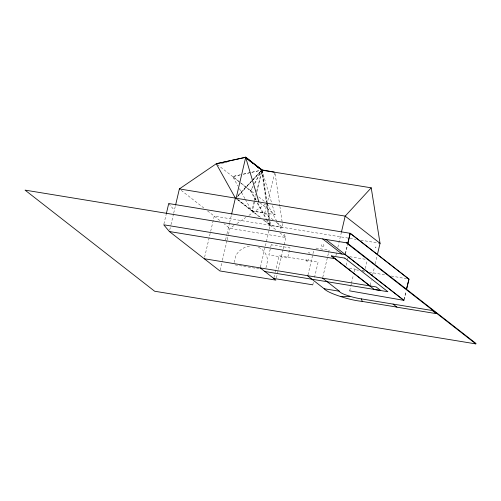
<?xml version="1.0" encoding="UTF-8"?>
<svg xmlns="http://www.w3.org/2000/svg" width="501" height="501" viewBox="0 0 501 501"><rect width="100%" height="100%" fill="white"/><g stroke="black" fill="none" stroke-linecap="round" stroke-linejoin="round"><path stroke-width="0.38" stroke-dasharray="2.5 1.88" d="M163.908 224.035L166.219 214.165M169.739 230.015L170.81 225.456M170.985 224.698L173.478 214.071M173.659 213.313L175.575 205.122M204.602 257.213L210.489 232.107M210.67 231.343L214.234 216.131L349.278 238.269M225.556 239.954L226.809 234.625M226.984 233.867L229.483 223.214M229.665 222.457L231.449 214.848M220.071 270.183L222.212 261.052M222.388 260.295L227.028 240.511M227.21 239.754L228.274 235.188M228.456 234.424L229.884 228.337L234.336 225.3M272.506 205.761L275.137 214.672L252.41 210.946L254.715 201.114M254.89 200.362L255.955 195.822M256.844 192.04L261.81 170.872M260.42 267.152L265.236 246.611M265.417 245.853L269.162 229.878M269.344 229.114L270.233 225.312M265.968 267.741L267.628 260.677A18.08 16.614 -52 0 0 257.94 247.062M273.928 277.698L274.993 273.158M275.168 272.4L279.076 255.742L318.116 262.123L314.565 277.266M276.427 277.842L283.027 249.692M283.203 248.934L285.883 237.524L283.635 233.479M307.977 274.961L313.989 249.335M312.787 284.837L313.501 281.806M322.763 277.385L328.418 253.268M328.593 252.517L329.126 250.256L314.34 247.832M335.902 255.673L336.973 251.107M337.862 247.306L341.256 232.852M345.321 253.782L347.456 244.67M345.446 253.8L347.588 244.688M346.091 265.355L347.13 260.908M347.306 260.163L347.826 257.94M349.673 290.862L350.562 287.067M350.744 286.309L351.276 284.029M351.452 283.272L353.412 274.924M354.126 271.886L354.658 269.607L358.472 270.277M365.342 268.511L367.258 260.357M370.226 285.157L371.297 280.591M372.55 275.268L374.51 266.901M375.224 263.858L377.009 256.249M404.038 299.598L405.998 291.244M404.163 299.617L406.123 291.263M273.22 219.883L264.697 213.238L251.778 210.908L254.239 201.039M254.427 200.281L255.566 195.722M256.7 191.163L262.004 169.902L266.689 202.135M264.697 213.238L274.736 172.989M234.099 262.518L235.883 255.466A18.08 16.614 -52 0 1 250.287 245.978M253.005 186.247L250.506 190.969L255.748 200.4M254.439 183.554L261.228 170.747M240.28 174.843L232.671 176.546L250.506 190.969L253.068 186.748M254.859 183.379L261.29 171.248M238.075 195.91L261.835 170.09M237.167 197.081L261.459 170.691M238.038 195.29L252.416 180.059M252.949 179.496L260.94 171.029M236.879 223.565L245.784 217.484M248.966 215.317L266.77 203.162M266.244 219.263L269.613 225.325L282.952 227.479L279.946 206.763M243.323 174.166L260.063 170.415M220.985 163.614L227.091 162.261M240.298 174.862L232.671 176.546L237.912 185.984M243.348 174.185L260.889 170.296M350.042 238.395L356.198 239.409M360.814 240.161L380.04 243.317M349.717 256.712L365.893 259.361M349.416 268.21L357.889 269.601M361.741 270.227L364.052 270.609M235.082 264.879L260.151 268.987M362.292 270.941L365.342 271.479M369.156 272.149L385.952 275.087M391.294 276.026L407.319 278.832M217.171 164.46L255.798 194.601M258.848 196.974L265.555 202.21M260.05 202.899L275.137 214.672M276.264 222.256L282.952 227.479M237.925 199.642L252.41 210.946M237.793 199.636L260.426 217.296M264.71 220.634L270.822 225.406L267.271 203.049M236.591 199.06L259.687 217.083M263.338 219.933L276.853 230.479M279.865 232.827L285.883 237.524L229.884 228.337L223.866 223.646M181.212 190.361L204.452 208.497M207.508 210.883L220.853 221.298M168.712 203.538L174.367 210.276M267.146 203.832L282.132 230.786M250.926 190.793L256.168 200.225M257.671 202.924L266.288 218.417M266.664 219.094L270.033 225.156L269.25 219.782M257.251 203.093L265.868 218.593M239.415 188.677L245.033 198.784M245.409 199.454L251.778 210.908M261.985 170.115L271.63 202.792M262.129 170.672L267.152 202.279M275.149 173.766L279.834 205.992M266.801 202.899L269.143 219.018M261.697 170.841L269.613 225.325M308.015 253.086A1.202 1.102 -52 0 1 309.987 253.694M271.248 244.789L268.868 254.934L287.637 258.015L290.016 247.863L271.248 244.789M323.07 246.479A1.227 1.127 -52 0 0 323.552 244.444A1.227 1.127 -52 0 0 321.611 245.183A1.227 1.127 -52 0 0 323.07 246.479M307.576 261.14A1.202 1.102 -52 0 0 308.046 259.142A1.202 1.102 -52 0 0 306.149 259.862A1.202 1.102 -52 0 0 307.576 261.14"/><path stroke-width="0.75" d="M166.401 213.407L168.712 203.538L350.255 233.303L408.973 279.12L406.48 289.747M175.575 205.122L179.377 188.927L216.263 163.752L245.252 157.327L261.985 170.115M231.625 214.084L235.376 198.108L216.263 163.752L245.54 157.377L252.78 163.025M274.166 172.094L262.004 169.902L245.603 157.101L252.673 163.019M236.115 198.233L245.69 157.402M261.942 170.171L371.222 187.812L380.04 243.317L377.366 254.727M341.432 232.088L345.183 216.113L371.222 187.812M346.26 242.785L346.366 242.34L475.95 343.454L475.844 343.899L154.634 291.231L25.05 190.117L346.26 242.785L475.844 343.899M347.813 243.154L350.13 233.284L408.234 278.619M347.763 243.931L350.255 233.303M375.669 247.607L375.769 247.162M406.53 288.964L408.973 279.12M261.585 170.077L262.004 169.902L257.007 166.319M307.382 275.644L324.166 288.739A30.949 5.48 13.2 0 0 341.018 296.648L349.948 296.273A13.777 2.442 13.2 0 0 361.371 298.89L432.257 310.514L436.252 313.632L397.049 307.207L393.047 304.082M273.746 278.456L312.787 284.837M179.377 188.927L345.183 216.113L380.04 243.317M345.27 254.558L163.727 224.792L169.382 231.531L219.889 270.941L275.888 280.122L260.244 267.916M169.382 231.531L335.188 258.716M204.245 258.735L376.151 286.923L380.747 290.505L264.841 271.504M349.673 290.862L403.981 300.375L325.9 239.447M324.166 288.739L339.371 291.231A15.819 2.799 13.2 0 0 349.948 296.273M341.018 296.648A20.366 3.607 13.2 0 0 362.254 301.427L396.93 307.113M253.988 163.965L255.197 164.91M245.252 157.327L246.16 158.034M249.717 160.815L252.686 163.132M257.433 166.833L259.806 168.687L256.236 165.844M345.145 254.539L403.856 300.356M322.688 238.921L342.064 254.032M331.649 255.955L370.051 285.921M322.581 278.136L339.371 291.231M361.371 298.89L362.254 301.427M245.603 157.101L258.842 201.959M344.82 258.115L331.299 255.898L374.36 289.503L387.887 291.72L344.82 258.115"/></g></svg>
